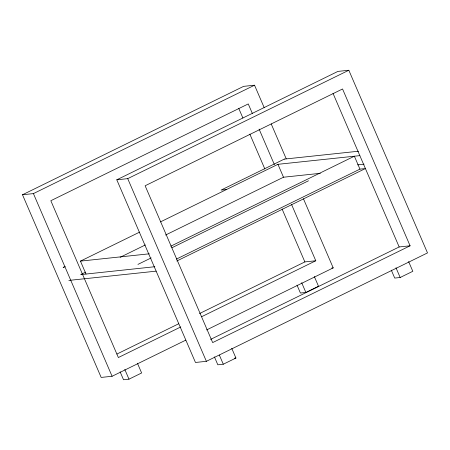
<?xml version="1.0" encoding="UTF-8"?>
<svg xmlns="http://www.w3.org/2000/svg" width="450" height="450" viewBox="0 0 450 450"><rect width="100%" height="100%" fill="white"/><g stroke="black" fill="none" stroke-linecap="round" stroke-linejoin="round"><path stroke-width="0.67" d="M185.794 340.138L112.089 376.273L101.171 377.426L22.5 194.76L243.613 86.361L254.531 85.202L264.262 107.797M22.5 194.76L33.418 193.601L254.531 85.202M116.797 179.803L337.911 71.404L348.829 70.251L427.5 252.917L206.387 361.316L195.469 362.469L116.797 179.803L127.721 178.644L348.829 70.251M284.327 159.081L221.079 190.086L226.541 189.506M154.845 266.721L86.012 274.05L80.449 261.124L139.641 232.104M160.425 221.917L277.937 164.312L359.837 155.638M81.18 274.326L85.663 272.109M86.006 274.039L80.696 274.601M120.139 257.304L145.367 244.935M165.549 235.041L283.5 177.221L320.327 173.317M170.803 246.189L354.375 156.201L359.938 169.127L365.4 168.547L176.811 261M137.936 264.403L151.149 257.923M171.922 247.742L308.503 180.787M176.394 259.104L359.938 169.127M116.91 354.054L178.723 323.752M199.536 313.549L304.869 261.911L315.787 260.758L291.611 204.609M180.81 326.925L118.367 357.536L50.833 200.717L248.254 103.933L252.422 113.614M201.628 316.721L315.787 260.758M206.584 329.946L333.202 267.874L303.457 198.81M120.122 371.846L123.531 379.749L128.987 379.176L141.626 372.977L137.436 363.246M297.011 285.126L300.42 293.034L305.876 292.455L318.516 286.262L314.319 276.531M210.578 339.412L399.167 246.954L410.091 245.801L342.551 88.982L145.131 185.766L212.67 342.585L410.091 245.801M214.425 356.889L217.828 364.798L223.29 364.219L235.924 358.026L231.733 348.294M391.314 270.174L394.718 278.077L400.179 277.498L412.813 271.305L408.623 261.574M68.85 280.418L156.139 271.153M284.248 159.114L358.498 151.228M357.609 164.863L364.067 164.154M80.449 261.124L149.304 253.811M331.836 268.02L333.202 267.874M234.557 358.166L235.924 358.026M333.022 93.364L399.167 246.954M395.989 267.767L400.179 277.498M271.209 123.93L286.222 158.788M277.937 164.312L283.5 177.221M259.093 129.105L274.376 164.599M238.719 108.321L242.893 118.001M249.84 134.134L264.847 168.981M282.077 208.991L304.869 261.911M301.686 282.724L305.876 292.455M219.358 355.095L223.29 364.219M127.721 178.644L206.387 361.316M124.796 369.444L128.987 379.176M33.418 193.601L112.089 376.273M65.008 266.591L63.135 267.497L65.014 266.597"/></g></svg>
